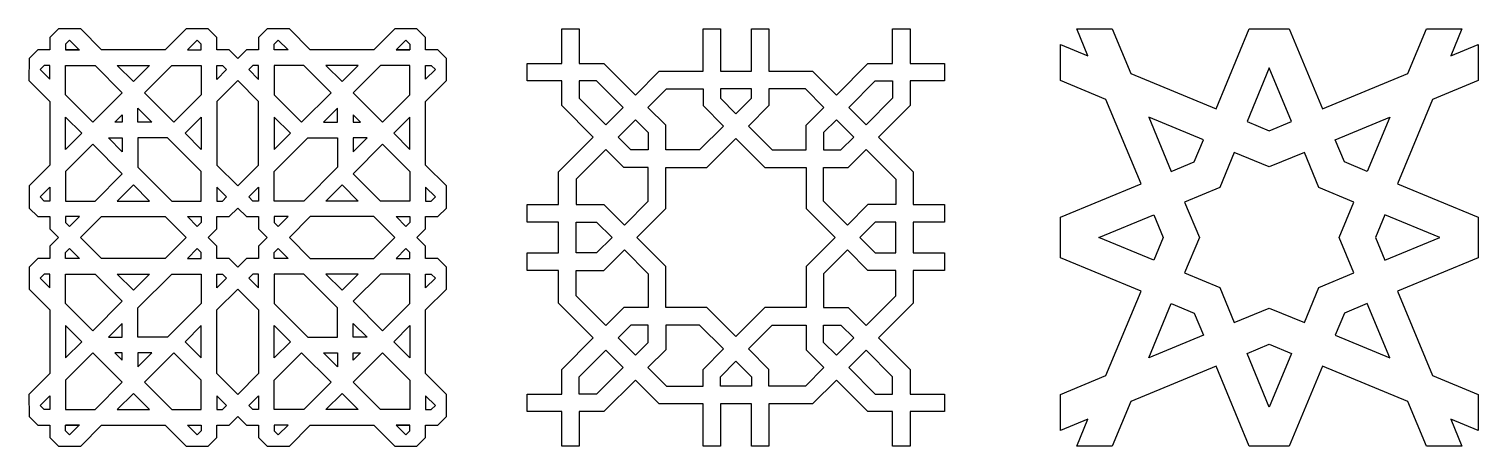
# Model space of a CAD drawing. Header units: centimetres. Extents: x -473 to 395, y -868 to 85.
# Drawn here: x -473 to 395, y -868 to -618 of the extents above.
import ezdxf

# ---------------------------------------------------------------- set-up
doc = ezdxf.new("R2010")
doc.units = ezdxf.units.CM
doc.layers.get('0').update_dxf_attribs({"true_color": 0x5890e1})

msp = doc.modelspace()

# ---------------------------------------------------------------- linework, layer by layer
at = {"color": 18, "true_color": 0x000000}
for points in [[(-347.51, -636.05), (-352.68, -630.87), (-360.01, -630.87), (-360.01, -623.55), (-365.18, -618.37), (-365.18, -618.37), (-378.44, -618.37), (-390.94, -630.87), (-429.07, -630.87), (-441.57, -618.37), (-441.57, -618.37), (-454.82, -618.37), (-454.82, -618.37), (-460, -623.55), (-460, -630.87), (-467.32, -630.87), (-472.5, -636.05), (-472.53, -649.27), (-460.01, -661.79), (-460.01, -699.94), (-472.5, -712.43), (-472.51, -725.68), (-467.33, -730.86), (-460.01, -730.86), (-460.01, -738.18), (-454.83, -743.36), (-460.01, -748.54), (-460.01, -755.86), (-467.33, -755.86), (-472.51, -761.04), (-472.5, -774.29), (-460.01, -786.78), (-460.01, -824.93), (-472.53, -837.45), (-472.5, -850.68), (-467.32, -855.85), (-460, -855.85), (-460, -863.18), (-454.82, -868.35), (-454.82, -868.35), (-441.57, -868.35), (-441.57, -868.35), (-429.07, -855.85), (-390.94, -855.85), (-378.44, -868.35), (-365.18, -868.35), (-365.18, -868.35), (-360.01, -863.18), (-360.01, -855.85), (-352.68, -855.85), (-347.51, -850.68), (-342.33, -855.85), (-335.01, -855.85), (-335.01, -863.18), (-329.83, -868.35), (-329.83, -868.35), (-316.57, -868.35), (-304.07, -855.85), (-265.95, -855.85), (-253.45, -868.35), (-253.45, -868.35), (-240.19, -868.35), (-240.19, -868.35), (-235.01, -863.18), (-235.01, -855.85), (-227.69, -855.85), (-222.52, -850.68), (-222.48, -837.45), (-235, -824.93), (-235, -786.78), (-222.51, -774.29), (-222.5, -761.04), (-227.68, -755.86), (-235, -755.86), (-235, -748.54), (-240.18, -743.36), (-235, -738.18), (-235, -730.86), (-227.68, -730.86), (-222.5, -725.68), (-222.51, -712.43), (-235, -699.94), (-235, -661.79), (-222.48, -649.27), (-222.52, -636.05), (-227.69, -630.87), (-235.01, -630.87), (-235.01, -623.55), (-240.19, -618.37), (-240.19, -618.37), (-253.45, -618.37), (-253.45, -618.37), (-265.95, -630.87), (-304.07, -630.87), (-316.57, -618.37), (-329.83, -618.37), (-329.83, -618.37), (-335.01, -623.55), (-335.01, -630.87), (-342.33, -630.87)], [(-174.13, -763.07), (-174.13, -752.58), (-155.34, -752.58), (-155.34, -743.35), (-155.34, -734.13), (-174.13, -734.13), (-174.13, -723.64), (-155.34, -723.64), (-155.34, -704), (-134.55, -683.2), (-153.48, -664.27), (-153.48, -649.5), (-174.13, -649.5), (-174.13, -639.01), (-153.48, -639.01), (-153.48, -618.35), (-142.98, -618.35), (-142.98, -639.01), (-128.22, -639.01), (-109.29, -657.94), (-95.05, -643.7), (-68.85, -643.7), (-68.85, -618.35), (-58.35, -618.35), (-58.35, -643.7), (-49.13, -643.7), (-39.91, -643.7), (-39.91, -618.35), (-29.42, -618.35), (-29.42, -643.7), (-3.22, -643.7), (11.02, -657.94), (29.95, -639.01), (44.72, -639.01), (44.72, -618.35), (55.21, -618.35), (55.21, -639.01), (75.87, -639.01), (75.87, -649.5), (55.21, -649.5), (55.21, -664.27), (36.28, -683.2), (57.08, -704), (57.08, -723.64), (75.87, -723.64), (75.87, -734.13), (57.08, -734.13), (57.08, -743.35), (57.08, -752.58), (75.87, -752.58), (75.87, -763.07), (57.08, -763.07), (57.08, -782.71), (36.28, -803.51), (55.21, -822.44), (55.21, -837.2), (75.87, -837.2), (75.87, -847.7), (55.21, -847.7), (55.21, -868.35), (44.72, -868.35), (44.72, -847.7), (29.95, -847.7), (11.02, -828.77), (-3.22, -843.01), (-29.42, -843.01), (-29.42, -868.35), (-39.91, -868.35), (-39.91, -843.01), (-49.13, -843.01), (-58.35, -843.01), (-58.35, -868.35), (-68.85, -868.35), (-68.85, -843.01), (-95.05, -843.01), (-109.29, -828.77), (-128.22, -847.7), (-142.98, -847.7), (-142.98, -868.35), (-153.48, -868.35), (-153.48, -847.7), (-174.13, -847.7), (-174.13, -837.2), (-153.48, -837.2), (-153.48, -822.44), (-134.55, -803.51), (-155.34, -782.71), (-155.34, -763.07)], [(378.96, -634.43), (395.3, -627.66), (395.3, -649.3), (368.13, -660.56), (347.13, -711.26), (395.3, -731.21), (395.3, -755.5), (347.13, -775.45), (368.13, -826.15), (395.3, -837.4), (395.3, -859.05), (378.96, -852.28), (378.96, -852.28), (385.61, -868.35), (364.35, -868.35), (353.29, -841.65), (302.12, -820.46), (282.28, -868.35), (258.31, -868.35), (238.47, -820.46), (187.31, -841.65), (176.25, -868.35), (154.98, -868.35), (161.64, -852.28), (161.64, -852.28), (145.3, -859.05), (145.3, -837.4), (172.46, -826.15), (193.46, -775.45), (145.3, -755.5), (145.3, -731.21), (193.46, -711.26), (172.46, -660.56), (145.3, -649.3), (145.3, -627.66), (161.64, -634.43), (161.64, -634.43), (154.98, -618.35), (176.25, -618.35), (187.31, -645.06), (238.47, -666.25), (258.31, -618.35), (282.28, -618.35), (302.12, -666.25), (353.29, -645.06), (364.35, -618.35), (385.61, -618.35), (378.96, -634.43)], [(-450.64, -630.87), (-442.43, -630.87), (-448.23, -625.04), (-450.64, -627.44), (-450.64, -630.87), (-442.32, -630.87)], [(-369.38, -630.87), (-369.38, -627.43), (-371.81, -625), (-377.68, -630.87), (-369.38, -630.87)], [(-325.63, -630.87), (-325.63, -627.43), (-323.2, -625), (-317.33, -630.87), (-325.63, -630.87)], [(-244.38, -630.87), (-252.58, -630.87), (-246.78, -625.04), (-244.38, -627.44), (-244.38, -630.87), (-252.69, -630.87)], [(-460.01, -640.25), (-463.45, -640.25), (-465.88, -642.67), (-460.01, -648.54)], [(-432.95, -640.24), (-416.63, -656.56), (-434.31, -674.24), (-450.64, -657.91), (-450.64, -640.24)], [(-400.32, -640.24), (-410, -649.93), (-419.69, -640.24)], [(-385.7, -674.24), (-403.37, -656.56), (-387.06, -640.24), (-369.38, -640.24), (-369.38, -657.92), (-385.71, -674.25)], [(-354.14, -642.68), (-360.01, -648.55), (-360.01, -640.24), (-356.57, -640.24)], [(-340.88, -642.68), (-335.01, -648.55), (-335.01, -640.24), (-338.45, -640.24)], [(-309.32, -674.24), (-291.64, -656.56), (-307.96, -640.24), (-325.63, -640.24), (-325.63, -657.92), (-309.31, -674.25)], [(-294.7, -640.24), (-285.01, -649.93), (-275.32, -640.24)], [(-262.07, -640.24), (-278.38, -656.56), (-260.71, -674.24), (-244.38, -657.91), (-244.38, -640.24)], [(-235, -640.25), (-231.57, -640.25), (-229.14, -642.67), (-235, -648.54)], [(270.3, -679.43), (283.65, -673.9), (270.3, -641.68), (256.95, -673.9)], [(-472.5, -649.28), (-472.49, -649.27)], [(-347.51, -712.43), (-335.01, -699.93), (-335.01, -661.8), (-347.51, -649.3), (-347.51, -649.3), (-347.51, -649.3), (-360.01, -661.8), (-360.01, -699.93)], [(-222.52, -649.28), (-222.53, -649.27)], [(-142.98, -649.5), (-142.98, -659.92), (-127.12, -675.78), (-116.71, -665.36), (-132.56, -649.5)], [(44.72, -649.5), (44.72, -659.92), (28.86, -675.78), (18.44, -665.36), (34.3, -649.5)], [(-68.85, -654.2), (-68.85, -664.27), (-56.55, -676.56), (-70.87, -690.88), (-91.11, -690.88), (-91.11, -676.11), (-101.86, -665.36), (-90.7, -654.2)], [(-49.13, -654.2), (-58.35, -654.2), (-58.35, -659.92), (-49.13, -669.14), (-39.91, -659.92), (-39.91, -654.2)], [(-29.42, -654.2), (-29.42, -664.27), (-41.71, -676.56), (-27.4, -690.88), (-7.15, -690.88), (-7.15, -676.11), (3.6, -665.36), (-7.56, -654.2)], [(-407.26, -665.93), (-398.95, -674.25), (-407.26, -674.25)], [(-287.76, -665.93), (-296.07, -674.25), (-287.76, -674.25)], [(-450.64, -690.56), (-450.64, -671.17), (-440.94, -680.87)], [(-421.06, -674.25), (-416.63, -669.82), (-416.63, -674.25)], [(-379.07, -680.87), (-369.38, -671.18), (-369.38, -690.55)], [(-315.95, -680.87), (-325.63, -671.18), (-325.63, -690.55)], [(-273.95, -674.25), (-278.38, -669.82), (-278.38, -674.25)], [(-244.38, -690.56), (-244.38, -671.17), (-254.08, -680.87)], [(-109.29, -672.78), (-101.61, -680.46), (-101.61, -690.88), (-112.02, -690.88), (-119.7, -683.2)], [(11.02, -672.78), (3.34, -680.46), (3.34, -690.88), (13.76, -690.88), (21.44, -683.2)], [(198.13, -671.19), (211.62, -703.74), (225.29, -698.08), (230.82, -684.73)], [(342.46, -671.19), (328.98, -703.74), (315.31, -698.08), (309.78, -684.73)], [(-424.92, -683.62), (-416.63, -683.62), (-416.63, -691.91)], [(-389.57, -683.62), (-407.26, -683.62), (-407.26, -701.29), (-387.06, -721.49), (-369.38, -721.49), (-369.38, -703.81)], [(-305.44, -683.62), (-287.76, -683.62), (-287.76, -701.29), (-307.96, -721.49), (-325.63, -721.49), (-325.63, -703.81)], [(-270.09, -683.62), (-278.38, -683.62), (-278.38, -691.91)], [(-108.5, -743.35), (-91.11, -725.97), (-91.11, -701.37), (-66.52, -701.37), (-49.13, -683.99), (-31.74, -701.37), (-7.15, -701.37), (-7.15, -725.97), (10.24, -743.35), (-7.15, -760.74), (-7.15, -785.33), (-31.74, -785.33), (-49.13, -802.72), (-66.52, -785.33), (-91.11, -785.33), (-91.11, -760.74)], [(-416.64, -705.17), (-434.31, -687.49), (-450.64, -703.82), (-450.64, -721.49), (-432.96, -721.49), (-416.63, -705.16)], [(-278.38, -705.17), (-260.71, -687.49), (-244.38, -703.82), (-244.38, -721.49), (-262.06, -721.49), (-278.38, -705.16)], [(-115.92, -735.93), (-101.61, -721.62), (-101.61, -701.37), (-116.37, -701.37), (-127.12, -690.62), (-144.85, -708.34), (-144.85, -723.64), (-128.22, -723.64)], [(17.66, -735.93), (3.34, -721.62), (3.34, -701.37), (18.11, -701.37), (28.86, -690.62), (46.58, -708.34), (46.58, -723.64), (29.95, -723.64)], [(312.19, -743.35), (321, -722.08), (300, -713.38), (291.3, -692.38), (270.3, -701.08), (249.3, -692.38), (240.6, -713.38), (219.6, -722.08), (228.41, -743.35), (219.6, -764.62), (240.6, -773.32), (249.3, -794.33), (270.3, -785.63), (291.3, -794.33), (300, -773.32), (321, -764.62)], [(-460.01, -721.49), (-463.45, -721.49), (-465.88, -719.06), (-460.01, -713.2)], [(-400.32, -721.49), (-410.01, -711.8), (-419.7, -721.49)], [(-360.01, -721.49), (-356.57, -721.49), (-354.14, -719.06), (-360.01, -713.19)], [(-335.01, -721.49), (-338.45, -721.49), (-340.88, -719.06), (-335.01, -713.19)], [(-294.7, -721.49), (-285.01, -711.8), (-275.32, -721.49)], [(-235, -721.49), (-231.57, -721.49), (-229.14, -719.06), (-235, -713.2)], [(-329.83, -743.36), (-335.01, -748.54), (-335.01, -755.86), (-342.33, -755.86), (-347.51, -761.04), (-347.51, -761.04), (-347.51, -761.04), (-352.68, -755.86), (-360.01, -755.86), (-360.01, -748.54), (-365.18, -743.36), (-360.01, -738.18), (-360.01, -730.86), (-352.68, -730.86), (-347.51, -725.68), (-347.51, -725.68), (-347.51, -725.68), (-342.33, -730.86), (-335.01, -730.86), (-335.01, -738.18)], [(-442.33, -730.86), (-450.64, -730.86), (-450.64, -734.3), (-448.2, -736.73)], [(-441.58, -743.36), (-429.07, -730.86), (-390.94, -730.86), (-378.44, -743.36), (-390.94, -755.86), (-429.07, -755.86)], [(-369.38, -730.86), (-369.38, -734.3), (-371.81, -736.73), (-377.68, -730.86)], [(-325.63, -730.86), (-325.63, -734.3), (-323.2, -736.73), (-317.33, -730.86)], [(-253.44, -743.36), (-265.94, -730.86), (-304.07, -730.86), (-316.57, -743.36), (-304.07, -755.86), (-265.94, -755.86)], [(-252.68, -730.86), (-244.38, -730.86), (-244.38, -734.3), (-246.81, -736.73)], [(-123.34, -743.35), (-132.56, -752.58), (-144.85, -752.58), (-144.85, -743.35), (-144.85, -734.13), (-132.56, -734.13)], [(25.08, -743.35), (34.3, -752.58), (46.58, -752.58), (46.58, -743.35), (46.58, -734.13), (34.3, -734.13)], [(168.24, -743.35), (201.12, -729.74), (206.76, -743.35), (201.12, -756.97)], [(372.35, -743.35), (339.48, -729.74), (333.84, -743.35), (339.48, -756.97)], [(-442.33, -755.86), (-450.64, -755.86), (-450.64, -752.42), (-448.2, -749.99)], [(-369.38, -755.86), (-369.38, -752.42), (-371.81, -749.99), (-377.68, -755.86)], [(-325.63, -755.86), (-325.63, -752.42), (-323.2, -749.99), (-317.33, -755.86)], [(-252.68, -755.86), (-244.38, -755.86), (-244.38, -752.42), (-246.81, -749.99)], [(-115.92, -750.77), (-101.61, -765.09), (-101.61, -785.33), (-116.37, -785.33), (-127.12, -796.09), (-144.85, -778.36), (-144.85, -763.07), (-128.22, -763.07)], [(17.66, -750.77), (3.34, -765.09), (3.34, -785.33), (18.11, -785.33), (28.86, -796.09), (46.58, -778.36), (46.58, -763.07), (29.95, -763.07)], [(-460.01, -765.24), (-463.45, -765.24), (-465.88, -767.66), (-460.01, -773.53)], [(-416.64, -781.56), (-434.31, -799.23), (-450.64, -782.9), (-450.64, -765.24), (-432.96, -765.24), (-416.63, -781.56)], [(-400.32, -765.24), (-410.01, -774.93), (-419.7, -765.24)], [(-389.57, -803.1), (-407.26, -803.1), (-407.26, -785.44), (-387.06, -765.24), (-369.38, -765.24), (-369.38, -782.91)], [(-360.01, -765.24), (-356.57, -765.24), (-354.14, -767.67), (-360.01, -773.54)], [(-335.01, -765.24), (-338.45, -765.24), (-340.88, -767.67), (-335.01, -773.54)], [(-305.44, -803.1), (-287.76, -803.1), (-287.76, -785.44), (-307.96, -765.24), (-325.63, -765.24), (-325.63, -782.91)], [(-294.7, -765.24), (-285.01, -774.93), (-275.32, -765.24)], [(-278.38, -781.56), (-260.71, -799.23), (-244.38, -782.9), (-244.38, -765.24), (-262.06, -765.24), (-278.38, -781.56)], [(-235, -765.24), (-231.57, -765.24), (-229.14, -767.66), (-235, -773.53)], [(-347.51, -774.3), (-335.01, -786.79), (-335.01, -824.92), (-347.51, -837.42), (-347.51, -837.42), (-347.51, -837.42), (-360.01, -824.92), (-360.01, -786.79)], [(198.13, -815.52), (211.62, -782.97), (225.29, -788.63), (230.82, -801.98)], [(342.46, -815.52), (328.98, -782.97), (315.31, -788.63), (309.78, -801.98)], [(-450.64, -796.16), (-450.64, -815.56), (-440.94, -805.86)], [(-424.92, -803.1), (-416.63, -803.1), (-416.63, -794.81)], [(-379.07, -805.86), (-369.38, -815.54), (-369.38, -796.17)], [(-315.95, -805.86), (-325.63, -815.54), (-325.63, -796.17)], [(-270.09, -803.1), (-278.38, -803.1), (-278.38, -794.81)], [(-244.38, -796.16), (-244.38, -815.56), (-254.08, -805.86)], [(-109.29, -813.93), (-101.61, -806.25), (-101.61, -795.83), (-112.02, -795.83), (-119.7, -803.51)], [(-68.85, -832.51), (-68.85, -822.44), (-56.55, -810.14), (-70.87, -795.83), (-91.11, -795.83), (-91.11, -810.59), (-101.86, -821.35), (-90.7, -832.51)], [(-29.42, -832.51), (-29.42, -822.44), (-41.71, -810.14), (-27.4, -795.83), (-7.15, -795.83), (-7.15, -810.59), (3.6, -821.35), (-7.56, -832.51)], [(11.02, -813.93), (3.34, -806.25), (3.34, -795.83), (13.76, -795.83), (21.44, -803.51)], [(-432.95, -846.48), (-416.63, -830.16), (-434.31, -812.49), (-450.64, -828.81), (-450.64, -846.48)], [(-421.06, -812.48), (-416.63, -816.91), (-416.63, -812.48)], [(-407.26, -820.79), (-398.95, -812.48), (-407.26, -812.48)], [(-385.7, -812.48), (-403.37, -830.16), (-387.06, -846.48), (-369.38, -846.48), (-369.38, -828.8), (-385.71, -812.48)], [(-309.32, -812.48), (-291.64, -830.16), (-307.96, -846.48), (-325.63, -846.48), (-325.63, -828.8), (-309.31, -812.48)], [(-287.76, -820.79), (-296.07, -812.48), (-287.76, -812.48)], [(-273.95, -812.48), (-278.38, -816.91), (-278.38, -812.48)], [(-262.07, -846.48), (-278.38, -830.16), (-260.71, -812.49), (-244.38, -828.81), (-244.38, -846.48)], [(-142.98, -837.2), (-142.98, -826.79), (-127.12, -810.93), (-116.71, -821.35), (-132.56, -837.2)], [(44.72, -837.2), (44.72, -826.79), (28.86, -810.93), (18.44, -821.35), (34.3, -837.2)], [(270.3, -807.27), (283.65, -812.8), (270.3, -845.03), (256.95, -812.8)], [(-49.13, -832.51), (-58.35, -832.51), (-58.35, -826.79), (-49.13, -817.56), (-39.91, -826.79), (-39.91, -832.51)], [(-472.5, -837.44), (-472.49, -837.45)], [(-460.01, -846.48), (-463.45, -846.48), (-465.88, -844.05), (-460.01, -838.18)], [(-400.32, -846.48), (-410, -836.79), (-419.69, -846.48)], [(-354.14, -844.05), (-360.01, -838.18), (-360.01, -846.48), (-356.57, -846.48)], [(-340.88, -844.05), (-335.01, -838.18), (-335.01, -846.48), (-338.45, -846.48)], [(-294.7, -846.48), (-285.01, -836.79), (-275.32, -846.48)], [(-235, -846.48), (-231.57, -846.48), (-229.14, -844.05), (-235, -838.18)], [(-222.52, -837.44), (-222.53, -837.45)], [(-450.64, -855.85), (-442.43, -855.85), (-448.23, -861.69), (-450.64, -859.28), (-450.64, -855.85), (-442.32, -855.85)], [(-369.38, -855.85), (-369.38, -859.29), (-371.81, -861.72), (-377.68, -855.85), (-369.38, -855.85)], [(-325.63, -855.85), (-325.63, -859.29), (-323.2, -861.72), (-317.33, -855.85), (-325.63, -855.85)], [(-244.38, -855.85), (-252.58, -855.85), (-246.78, -861.69), (-244.38, -859.28), (-244.38, -855.85), (-252.69, -855.85)]]:
    msp.add_lwpolyline(points, close=True, dxfattribs=at)

doc.saveas('drawing.dxf')
